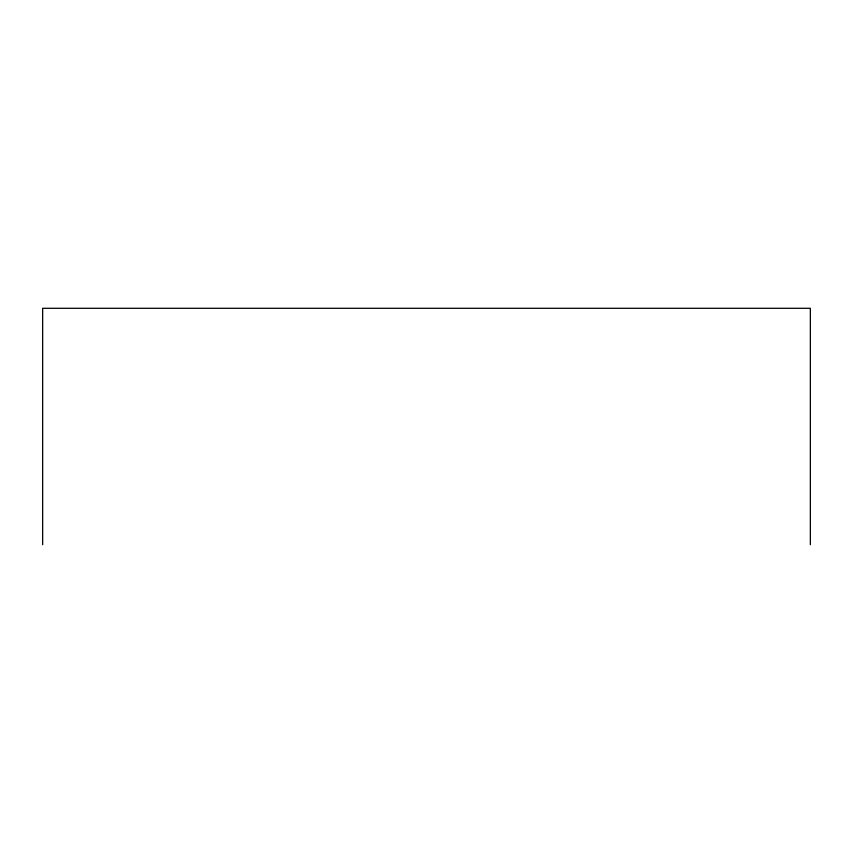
<?xml version="1.0" encoding="UTF-8"?>
<svg xmlns="http://www.w3.org/2000/svg" width="853" height="853" viewBox="0 0 853 853"><rect width="100%" height="100%" fill="white"/><g stroke="black" fill="none" stroke-linecap="round" stroke-linejoin="round"><path stroke-width="1.28" d="M810.35 544.704L810.35 308.296L42.65 308.296L42.65 544.704"/></g></svg>
